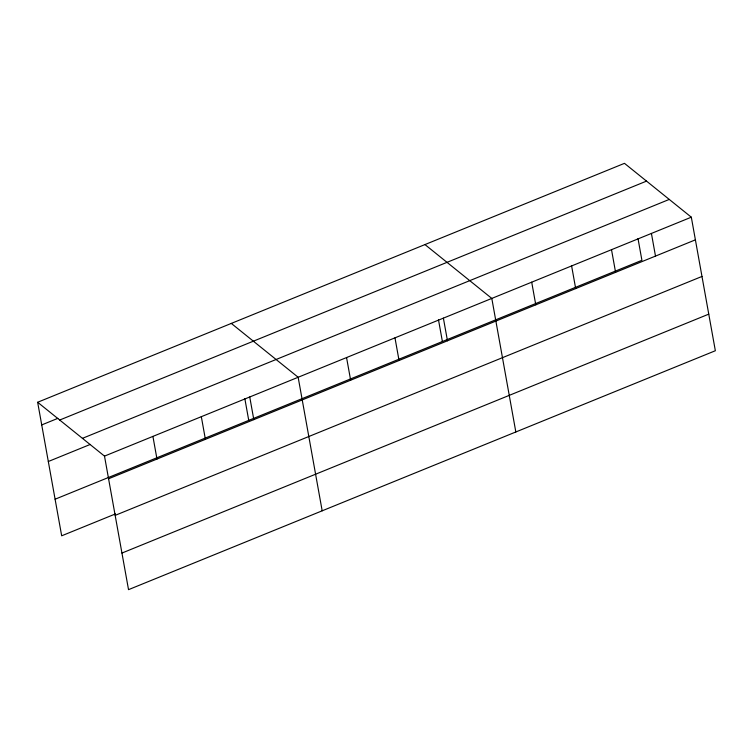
<?xml version="1.0" encoding="UTF-8"?>
<svg xmlns="http://www.w3.org/2000/svg" width="753" height="753" viewBox="0 0 753 753"><rect width="100%" height="100%" fill="white"/><g stroke="black" fill="none" stroke-linecap="round" stroke-linejoin="round"><path stroke-width="1.13" d="M37.65 402.262L624.472 163.345L691.32 217.193L715.35 350.738L128.528 589.655L104.498 456.111L37.65 402.262L61.68 535.807L115.473 513.913M41.726 424.918L57.868 418.348M59.713 420.033L646.535 181.115M82.435 438.34L669.257 199.423M48.314 461.514L90.266 444.43M104.498 456.111L691.32 217.193M55.091 499.22L641.914 260.303L638.007 238.588M108.573 478.767L695.395 239.849M115.162 515.363L701.984 276.445M121.948 553.06L708.761 314.142M424.956 244.574L491.803 298.423L515.833 431.968M231.303 323.414L298.15 377.262L322.18 510.816M651.42 233.439L655.496 256.095M611.511 249.685L615.587 272.341M571.612 265.931L575.687 288.587M531.703 282.177L535.778 304.833M443.385 318.133L447.47 340.789M438.491 319.827L442.397 341.533M394.977 337.843L399.052 360.508M346.559 357.553L350.644 380.218M249.742 396.972L253.817 419.637M244.838 398.666L248.744 420.372M201.324 416.682L205.4 439.347M152.915 436.401L156.991 459.057"/></g></svg>
